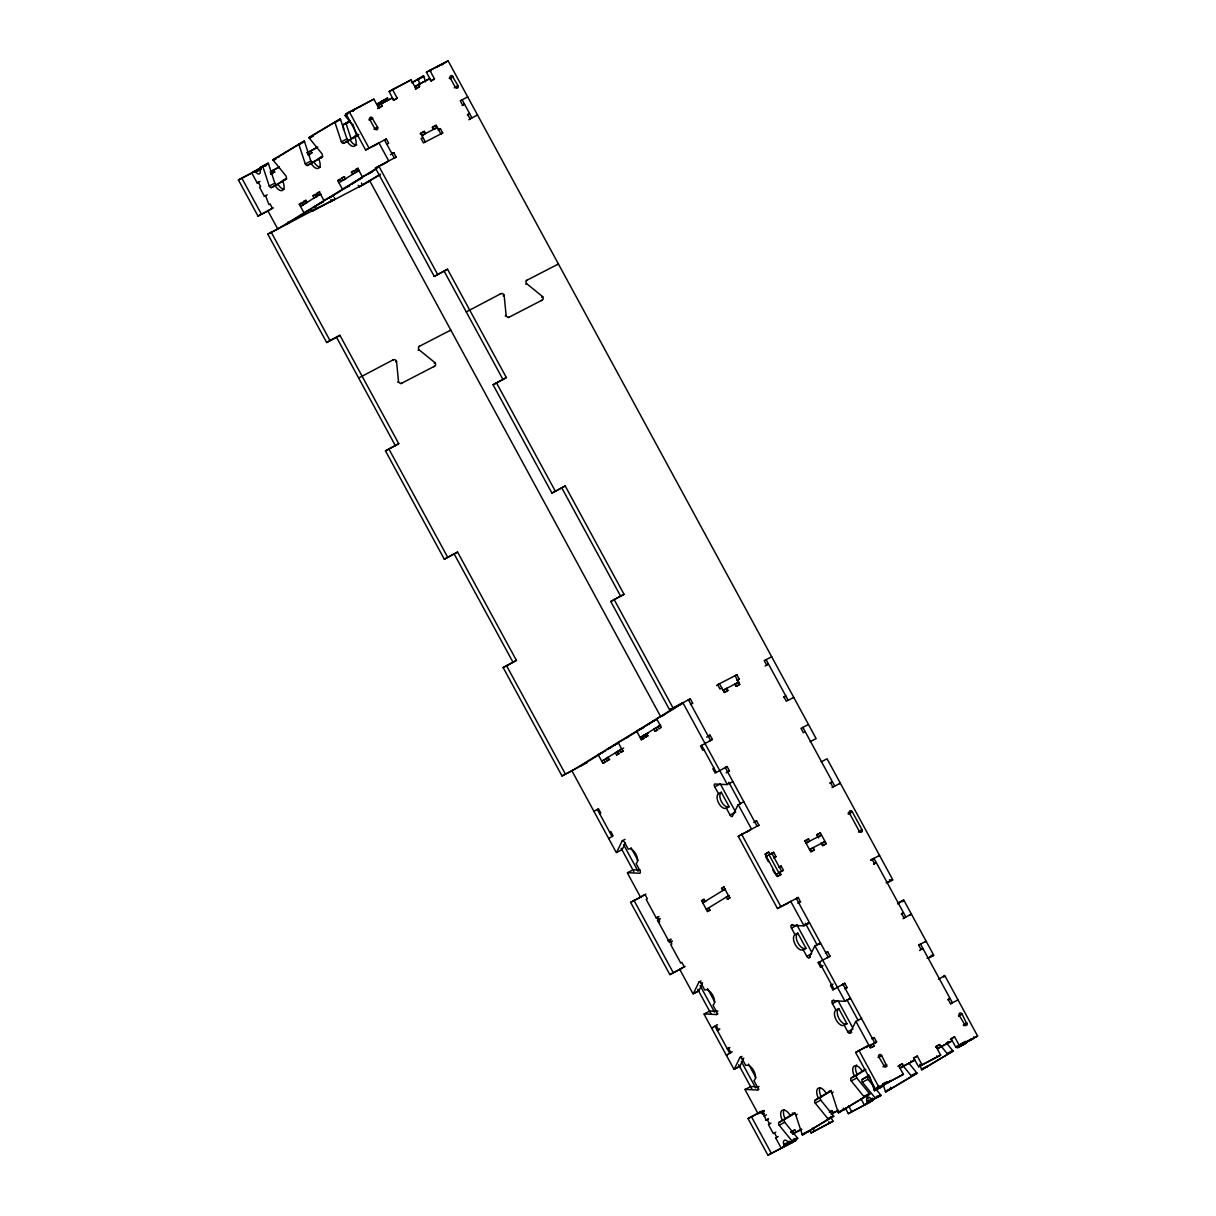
<?xml version="1.0" encoding="UTF-8"?>
<svg xmlns="http://www.w3.org/2000/svg" width="1216" height="1216" viewBox="0 0 1216 1216"><rect width="100%" height="100%" fill="white"/><g stroke="black" fill="none" stroke-linecap="round" stroke-linejoin="round"><path stroke-width="1.5" d="M886.783 1066.037L881.63 1055.549A1.854 1.566 58.4 0 0 879.35 1054.652A1.854 1.566 58.4 0 0 878.834 1056.993L884.822 1067.055A2.113 1.794 58.4 0 0 886.707 1066.174L886.722 1066.189M616.634 852.37L622.242 840.788L625.039 839.344M625.419 842.87L622.212 849.482L616.36 852.659L571.915 770.807L682.86 702.666L727.305 784.502M701.039 980.962L698.942 982.042L693.318 993.639L698.911 990.751L702.073 984.23M739.906 1057.51L734.297 1069.092L739.89 1066.204L743.751 1058.239L742.201 1058.984A2.462 1.292 62.7 0 0 739.906 1057.51L742.003 1056.415M792.786 924.54L791.388 925.254A2.462 1.292 62.7 0 0 791.464 928.097L794.99 934.602A8.634 4.545 62.7 0 0 795.218 944.574A8.634 4.545 62.7 0 0 803.229 949.772L806.755 956.278A2.462 1.292 62.7 0 0 809.05 957.767L814.659 946.17L820.253 943.282L819.903 944.011M897.545 903.898L903.488 900.281L902.774 901.74M833.766 999.993L832.367 1000.707A2.462 1.292 62.7 0 0 832.428 1003.565L835.954 1010.055A8.634 4.545 62.7 0 0 836.198 1020.026A8.634 4.545 62.7 0 0 844.193 1025.225L847.719 1031.73A2.462 1.292 62.7 0 0 850.014 1033.22L855.623 1021.622L861.49 1018.461M938.509 979.351L944.726 975.46L977.603 1036.032L966.355 1042.401A2.462 1.292 62.7 0 1 964.516 1041.595M943.753 977.193L944.452 975.734M645.514 725.891L656.032 719.629L646.699 725.329M351.485 183.996L361.958 177.81L351.546 183.966L354.342 182.522M609.216 748.418L617.622 743.234L607.088 749.482L608.562 748.782M313.09 207.586L323.486 201.461L313.09 207.586L315.886 206.142M268.873 210.474L258.005 216.098L238.397 179.968L260.118 168.416M376.489 144.37L365.621 149.994L346.013 113.863L373.874 99.15L378.586 107.814L382.31 105.898L381.125 103.725L392.312 97.949L393.482 100.122L397.222 98.192L392.51 89.528L411.145 79.891L415.857 88.555L419.581 86.64L418.395 84.466L429.582 78.69L430.753 80.864L434.492 78.934L429.78 70.27L448.096 60.8L816.134 738.614L810.175 741.608M260.817 168.69A2.462 1.292 62.7 0 0 259.586 168.477L251.666 172.794L257.154 182.902L259.95 181.458M254.007 171.365A2.462 1.292 62.7 0 1 255.831 172.155A4.94 2.599 62.7 0 0 259.494 173.766A4.94 2.599 62.7 0 0 260.011 169.586A2.462 1.292 62.7 0 1 260.27 167.504L268.204 163.172A2.462 1.292 62.7 0 1 268.493 163.826L274.846 183.19A2.462 1.292 62.7 0 0 277.126 184.665L286.748 178.767M262.61 166.06A2.462 1.292 62.7 0 1 262.899 166.714L269.253 186.078A2.462 1.292 62.7 0 0 271.533 187.553L275.044 185.394A8.223 4.332 62.7 0 0 282.674 190.35A8.223 4.332 62.7 0 0 282.446 180.85L285.958 178.706A2.462 1.292 62.7 0 0 285.897 175.849L273.296 160.33A2.462 1.292 62.7 0 1 272.916 159.737L304.243 141.041A2.462 1.292 62.7 0 1 304.532 141.694L310.886 161.044A2.462 1.292 62.7 0 0 313.105 162.564M298.65 143.929A2.462 1.292 62.7 0 1 298.938 144.582L305.292 163.932A2.462 1.292 62.7 0 0 307.572 165.422L311.083 163.263A8.223 4.332 62.7 0 0 318.714 168.218A8.223 4.332 62.7 0 0 318.486 158.718L321.997 156.56A2.462 1.292 62.7 0 0 321.936 153.718L309.335 138.198A2.462 1.292 62.7 0 1 308.955 137.606L340.282 118.91A2.462 1.292 62.7 0 1 340.571 119.548L346.925 138.913A2.462 1.292 62.7 0 0 349.205 140.402L358.826 134.49M353.385 125.932L345.374 116.052A2.462 1.292 62.7 0 1 344.994 115.459L347.335 114.03M353.613 110.17L355.954 108.741M257.245 169.906L259.586 168.477M260.27 167.504L268.204 163.172M280.121 155.861L304.243 141.041M340.282 118.91L308.955 137.606M361.532 105.853L359.206 107.282A2.462 1.292 62.7 0 0 358.918 107.586M346.013 113.863L373.874 99.15M393.65 100.35L389.181 91.565L392.51 89.528M389.181 91.565L411.145 79.891M434.492 78.934L431.163 80.986L426.451 72.306L429.78 70.27M343.505 129.55A4.94 2.599 62.7 0 0 343.246 126.586A2.462 1.292 62.7 0 1 343.505 124.503L350.041 120.901M377.066 103.892L387.478 98.04A2.462 1.292 62.7 0 1 387.767 98.694L382.174 101.582A2.462 1.292 62.7 0 0 381.885 100.928M411.494 82.749L423.518 75.894A2.462 1.292 62.7 0 1 423.806 76.547L425.539 81.822M439.189 65.74L436.848 67.169A2.462 1.292 62.7 0 0 436.559 67.473M377.826 103.968L387.478 98.04M413.866 81.837L423.518 75.894M448.096 60.8L442.426 64.281A2.462 1.292 62.7 0 0 442.016 65.071M270.18 171.882L279.102 166.942M377.583 108.665L378.982 107.935L377.796 105.762L381.125 103.725M377.796 105.762L392.312 97.949M257.154 182.902L258.263 182.233L260.619 186.565L259.51 187.249L264.404 196.278L267.201 194.834M270.666 174.405L274.694 172.003L273.509 169.83M378.982 107.935L382.31 105.898M308.119 153.839L307.45 152.623L317.771 146.969M415.31 89.163L416.252 88.677L415.066 86.518L418.395 84.466M393.893 100.229L397.222 98.192M419.262 84.345L429.582 78.69M308.165 155.025L311.965 152.745L310.779 150.571M416.252 88.677L419.581 86.64M368.934 119.943L369.71 118.089A2.113 1.794 58.4 0 1 371.625 117.222L377.614 127.285A1.854 1.566 58.4 0 1 377.097 129.626A1.854 1.566 58.4 0 1 374.817 128.729L369.77 119.426M369.649 119.776L372.567 117.982M369.755 120.065L372.719 118.256L369.922 119.7M334.689 121.798A2.462 1.292 62.7 0 1 334.978 122.436L341.331 141.801A2.462 1.292 62.7 0 0 343.611 143.29L357.322 135.143A8.223 4.332 62.7 0 1 357.595 135.675M347.122 141.132A8.223 4.332 62.7 0 0 354.753 146.072A8.223 4.332 62.7 0 0 354.525 136.587L358.036 134.429M449.373 78.386L450.148 76.532A2.113 1.794 58.4 0 1 452.063 75.666L458.052 85.728A1.854 1.566 58.4 0 1 457.535 88.069A1.854 1.566 58.4 0 1 455.255 87.172L450.209 77.87M275.044 185.394L285.243 179.406L282.446 180.85M311.083 163.263L321.282 157.274A8.223 4.332 62.7 0 1 321.556 157.806M453.006 76.426L449.403 78.113M322.787 156.621L307.572 165.422M449.829 78.736L453.158 76.699L450.361 78.143M264.404 196.278L265.514 195.594L268.918 204.577L270.028 203.893L272.384 208.24L267.946 210.961L277.75 229.018L379.422 166.562M373.981 129.23L377.614 127.285L374.65 129.094M454.222 87.81L458.052 85.728L455.346 87.385M258.005 216.098L273.296 207.875M365.621 149.994L386.338 138.958L388.694 143.29L386.84 144.248M374.452 145.54L378.89 142.804L388.694 160.862L382.523 164.662M384.119 140.326L386.338 138.958M309.244 210.398L311.463 209.046L304 212.891L299.303 204.227L301.522 202.859L302.693 205.033M307.344 202.449L304.547 203.893L303.362 201.719L305.581 200.366L306.766 202.525M316.023 197.114L316.95 196.536L314.154 197.98L312.983 195.822L315.202 194.454L316.373 196.627M321.024 194.043L318.227 195.487L317.057 193.314L319.276 191.961L323.973 200.625L333.655 195.411L331.786 196.369M347.7 186.778L349.919 185.41L342.471 189.27L337.759 180.591L339.978 179.238L341.149 181.397M345.8 178.813L343.003 180.257L341.833 178.098L344.052 176.73L345.222 178.904M352.625 174.359L351.439 172.186L353.658 170.833L354.844 172.991M359.48 170.422L356.683 171.866L355.513 169.693L357.732 168.325L362.444 177.004L372.111 171.79L370.242 172.748M462.262 105.503L464.482 104.135L462.612 105.108L460.256 100.776L467.719 96.915M320.446 194.119L300.474 206.386L303.453 204.85M338.93 182.765L358.902 170.498M421.025 133.395L424.354 131.343L425.524 133.517L422.195 135.554L421.025 133.395L420.082 133.882M432.349 127.543L436.149 125.248L440.876 133.912M390.473 154.721L393.802 152.684L396.142 157.016L393.923 158.384M434.386 129.23L437.334 127.406L421.815 135.432M573.04 770.23L561.974 775.945L503.15 667.584L516.42 660.41L457.581 552.049L444.311 559.223L385.472 450.862L398.742 443.688L339.918 335.327L326.648 342.517L267.809 234.156L318.835 207.358L312.512 211.052L311.63 209.426M682.252 703.304L669.59 709.84L610.766 601.479L624.036 594.305L565.197 485.944L551.927 493.118L493.088 384.758L506.358 377.583L447.534 269.222L434.264 276.412L375.425 168.051L396.142 157.016M438.155 129.99L440.374 128.622L442.715 132.954L440.496 134.322M286.429 224.23L309.594 210.003M329.566 197.737L348.065 186.382M368.022 174.116L376.626 168.826M286.307 224.489L288.526 223.121L287.949 222.042M467.354 114.897L469.574 113.529L467.704 114.502L470.06 118.834L477.523 114.973M329.931 202.069L369.907 181.078L660.455 716.224M312.512 211.052L335.099 199.059L334.218 197.433M358.234 185.349L359.115 186.975L380.243 174.192M468.844 119.761L471.93 117.861L462.126 99.803M380.471 174.587L359.115 186.975M326.648 342.517L339.918 335.327M434.264 276.412L447.534 269.222M358.644 378.009L393.315 359.769A2.462 2.098 58.4 0 1 396.522 361.35L398.514 381.611A2.462 2.098 58.4 0 0 401.721 383.192L434.583 366.198A2.462 2.098 58.4 0 0 435.054 362.733L418.988 349.737A2.462 2.098 58.4 0 1 419.459 346.271L450.802 330.083L449.966 330.585M466.26 311.904L500.931 293.664A2.462 2.098 58.4 0 1 504.138 295.245L506.13 315.506A2.462 2.098 58.4 0 0 509.337 317.072L542.199 300.094A2.462 2.098 58.4 0 0 542.67 296.628L526.604 283.632A2.462 2.098 58.4 0 1 527.075 280.166L558.418 263.978L557.582 264.48M392.479 360.286L393.315 359.769M500.095 294.181L500.931 293.664M418.623 346.788L419.459 346.271M526.239 280.683L527.075 280.166M395.686 361.866L396.522 361.35M503.105 295.883L504.138 295.245M418.152 350.254L418.988 349.737M525.768 284.149L526.604 283.632M397.678 382.128L398.514 381.611M505.294 316.023L506.13 315.506M400.885 383.694L401.721 383.192M434.218 363.234L435.054 362.733M508.501 317.589L509.337 317.072M541.637 297.266L542.67 296.628M433.762 366.715L434.583 366.198M541.378 300.61L542.199 300.094M385.472 450.862L398.742 443.688M493.088 384.758L506.358 377.583M444.311 559.223L457.581 552.049M551.927 493.118L565.197 485.944M503.15 667.584L516.42 660.41M610.766 601.479L624.036 594.305M561.974 775.945L587.267 762.554M669.59 709.84L690.323 698.805L692.664 703.152L690.445 704.505M580.838 765.882L602.224 752.75M625.282 738.583L642.23 728.171M662.203 715.905L683.529 702.802M641.866 728.566L644.085 727.198L636.637 731.059L641.349 739.723L644.146 738.279M688.104 700.173L690.323 698.805M716.558 685.55L719.507 683.726L724.204 692.406L727.928 690.475L726.758 688.317L723.429 690.354L724.599 692.527L727.928 690.475M734.677 676.111L736.896 674.743L739.237 679.09L737.018 680.443M621.68 748.919L601.707 761.186L604.686 759.65M660.136 725.298L640.163 737.565L647.626 733.704L645.407 735.072M617.257 751.898L618.351 751.23M655.713 728.278L656.64 727.715L653.843 729.159L655.029 731.318L657.826 729.874M605.629 750.834L598.181 754.68L602.878 763.344L605.097 761.991L603.926 759.818M608.562 757.234L605.781 758.678L606.951 760.851L609.17 759.483L607.985 757.325M618.184 751.336L615.387 752.78L616.573 754.938L618.777 753.586L617.606 751.412M623.656 748.114L619.461 750.287L620.631 752.446L622.85 751.078L618.138 742.414L624.112 739.328M641.349 739.723L643.568 738.355L642.382 736.197L647.976 733.309M647.034 733.613L644.237 735.057L645.407 737.23L647.626 735.862L646.456 733.704M655.029 731.318L657.248 729.965L656.062 727.791M735.619 684.03L738.568 682.206L723.049 690.232M765.122 666.034L768.451 663.997L766.582 664.954L764.241 660.622L771.689 656.777M737.854 683.012L738.963 682.328M735.042 675.701L739.738 684.38L736.41 686.432L734.829 683.529M706.694 737.154L710.022 735.118L712.378 739.45L709.05 741.486M593.986 811.452L598.424 808.716L600.765 813.048L599.655 813.732M783.59 697.33L785.81 695.962L783.94 696.92L786.296 701.252L793.744 697.406M703.958 749.679L702.848 750.363L700.492 746.016L712.378 739.45M609.657 832.154L610.766 831.47L613.122 835.802L608.684 838.538M713.959 768.102L712.85 768.77L715.19 773.118L727.092 766.536L729.448 770.868L726.119 772.92M724.873 767.904L727.092 766.536M753.707 822.502L756.61 820.891L758.951 825.223L757.294 826.257M680.717 968.985L669.849 974.609L630.618 902.363L645.909 894.14M788.333 902.88L777.465 908.504L738.234 836.258L758.951 825.223M747.065 831.805L751.503 829.084L738.234 804.627M829.692 783.21L832.382 781.751L830.513 782.709L832.869 787.041L832.048 787.558M839.496 783.697L840.332 783.195L832.869 787.041M640.239 870.139L633.232 869.79L627.289 872.784L640.558 897.226L644.997 894.505L647.353 898.837L646.243 899.521L656.245 917.943L657.354 917.259L659.71 921.591L658.601 922.275M660.03 918.87L657.81 920.223L658.996 922.397M768.36 861.688L765.685 856.763L769.941 854.24L768.755 852.082L765.426 854.118L766.612 856.292M771.446 853.678L773.665 852.325L776.021 856.657L773.802 858.01M710.281 910.07L707.484 911.514L701.602 900.676L703.821 899.308L705.006 901.482M725.542 889.124L722.745 890.568L721.574 888.41L723.794 887.042L729.676 897.879L727.457 899.232L726.286 897.074L729.083 895.63M724.964 889.215L702.787 902.834L705.766 901.299M848.19 813.93L852.234 811.726L862.053 829.783A1.854 1.566 58.4 0 1 861.536 832.124A1.854 1.566 58.4 0 1 859.256 831.227L849.452 813.17A1.854 1.566 58.4 0 1 849.954 810.814A1.854 1.566 58.4 0 1 852.234 811.726L848.905 813.762A1.854 1.566 58.4 0 0 848.206 813.002M808.534 838.934L805.205 840.97L806.375 843.144L809.704 841.092L808.534 838.934L804.81 840.849L810.692 851.686L814.416 849.771L813.246 847.598L809.917 849.65L811.087 851.808L814.416 849.771M821.21 842.612L822.898 845.713L826.226 843.661L820.329 832.838L817 834.875L818.687 837.976M818.566 836.806L821.53 834.997L805.995 843.007M728.506 895.706L706.314 909.34L709.293 907.805M778.894 867.403L781.113 866.05L783.469 870.382L778.818 872.784L769.014 854.726L773.665 852.325M707.484 911.514L709.703 910.146L708.533 907.972M822.092 843.311L825.056 841.487L809.522 849.513M668.405 940.333L669.514 939.649L671.87 943.981L670.761 944.665L680.762 963.087L681.872 962.403L684.213 966.735L679.774 969.471L693.059 993.913L698.653 991.025M671.019 939.086L667.873 940.941L670.67 939.497M775.489 874.836L779.745 872.298L780.915 874.471L777.586 876.508L776.416 874.35M672.19 941.26L669.97 942.613L668.8 940.454M858.42 831.744L862.053 829.783L858.724 831.835M669.849 974.609L685.125 966.386M777.465 908.504L798.182 897.469L800.538 901.801L797.833 903.275M786.281 904.05L790.719 901.314L804.004 925.771L809.598 922.883M795.887 898.867L798.182 897.469M871.264 859.788L879.548 855.426L878.514 856.064M871.006 860.138L873.954 858.314L905.829 917.016L903.047 918.718M873.62 864.12L876.31 862.646L874.228 863.922M825.482 953.192L827.701 951.824L830.042 956.156L827.822 957.524M717.486 1024.708L711.649 1028.158L713.047 1027.444M823.019 965.671L820.511 967.07L818.155 962.738L830.042 956.156M827.351 957.63L828.187 957.129L796.313 898.426M901.254 914.037L903.473 912.684L901.618 913.642L903.959 917.974L911.422 914.128L910.313 914.812M719.842 1029.055L717.334 1030.454L719.431 1029.374M820.511 967.07L821.621 966.386M834.617 988.927L832.869 989.824L830.513 985.492L831.622 984.808M732.199 1051.81L726.362 1055.245L727.761 1054.53M832.869 989.824L844.755 983.258L847.111 987.59L844.892 988.942M842.065 984.732L844.755 983.258M918.597 945.288L920.542 944.102L952.402 1002.79L950.745 1003.823M925.3 941.731L926.121 941.214L918.673 945.06L921.029 949.392L922.883 948.434L919.554 950.486M872.054 1038.981L874.274 1037.613L876.63 1041.945L873.301 1043.997M794.884 1138.86L795.766 1140.486L792.437 1142.523L767.904 1155.2L748.007 1118.553L761.277 1111.378L762.736 1114.069L764.362 1113.233M855.623 1052.448L868.893 1045.274L855.623 1052.448L875.52 1089.095L903.382 1074.382L898.67 1065.702L902.394 1063.787L903.579 1065.946L900.25 1067.998L899.065 1065.824L902.394 1063.787M761.277 1111.378L756.078 1114.388M759.331 1113.263L764.058 1110.497M866.4 1047.493L867.51 1046.824M868.346 1046.307L876.63 1041.945M764.165 1110.664L761.946 1112.017L762.66 1114.434M873.65 1043.586L874.76 1042.902L842.886 984.215M947.826 999.826L950.046 998.458L948.191 999.43L950.547 1003.762L957.995 999.902L957.159 1000.418M871.857 1047.402L874.076 1046.034L872.89 1043.875L869.577 1045.912L870.458 1047.538M767.813 1119.313L766.065 1120.21L762.66 1111.226M766.065 1120.21L768.573 1118.811M770.929 1123.143L768.421 1124.542L773.315 1133.57L775.823 1132.172M877.998 1057.51L881.63 1055.549L878.712 1057.342M794.793 1113.218L784.67 1119.45A2.462 1.292 62.7 0 0 784.73 1122.292L797.331 1137.811A2.462 1.292 62.7 0 1 797.711 1138.404L792.118 1141.292A2.462 1.292 62.7 0 0 791.738 1140.699L779.137 1125.18A2.462 1.292 62.7 0 1 779.076 1122.338L794.899 1112.746M831.318 1090.782L820.709 1097.303A2.462 1.292 62.7 0 0 820.77 1100.161L833.37 1115.68A2.462 1.292 62.7 0 1 833.75 1116.273L828.157 1119.161A2.462 1.292 62.7 0 0 827.777 1118.568L815.176 1103.049A2.462 1.292 62.7 0 1 815.115 1100.191L831.288 1090.433M865.898 1069.548L856.748 1075.172A2.462 1.292 62.7 0 0 856.809 1078.014L869.41 1093.534A2.462 1.292 62.7 0 1 869.79 1094.126L864.196 1097.014A2.462 1.292 62.7 0 0 863.816 1096.422L851.215 1080.902A2.462 1.292 62.7 0 1 851.154 1078.06L865.169 1069.457M958.436 1015.953L962.069 1013.992L967.176 1024.632A2.113 1.794 58.4 0 1 965.261 1025.483L959.272 1015.436A1.854 1.566 58.4 0 1 959.789 1013.095A1.854 1.566 58.4 0 1 962.069 1013.992L958.74 1016.044M875.839 1088.989L880.566 1094.81A2.462 1.292 62.7 0 1 880.946 1095.403L875.353 1098.291A2.462 1.292 62.7 0 0 874.973 1097.698L862.372 1082.179A2.462 1.292 62.7 0 1 862.311 1079.337L869.03 1075.202M883.47 1066.447L886.525 1064.578L883.728 1066.022M883.044 1066.797L886.677 1064.851M862.311 1079.337L868.726 1075.932M789.534 1142.447A2.462 1.292 62.7 0 1 789.093 1143.694L781.158 1148.026L775.671 1137.902L776.781 1137.234L774.425 1132.886M963.346 1024.982L966.963 1023.021L963.482 1025.24M963.938 1025.757L967.115 1023.294M790.993 1132.172L794.778 1129.892L795.963 1132.05L792.634 1134.102L801.709 1129.406M913.976 1058.118L917.305 1056.081L922.017 1064.745L918.688 1066.797L913.748 1058.239M829.829 1112.002L832.048 1110.634L833.234 1112.792L831.014 1114.16M936.335 1046.566L939.664 1044.529L940.85 1046.687L937.521 1048.739L935.636 1046.93M900.25 1067.998L914.751 1060.17L913.581 1058.011L917.305 1056.081M951.246 1038.874L954.575 1036.822L959.287 1045.486L955.958 1047.538L951.246 1038.874L950.319 1039.346M937.521 1048.739L952.022 1040.911L950.851 1038.753L954.575 1036.822M767.904 1155.2L795.766 1140.486M875.52 1089.095L903.382 1074.382M783.499 1146.582A2.462 1.292 62.7 0 0 783.773 1144.499A4.94 2.599 62.7 0 1 784.29 1140.319A4.94 2.599 62.7 0 1 787.953 1141.93A2.462 1.292 62.7 0 0 789.777 1142.736L792.118 1141.292M793.501 1113.476A2.462 1.292 62.7 0 1 795.781 1114.95L802.134 1134.315A2.462 1.292 62.7 0 0 802.423 1134.969L828.157 1119.161M829.54 1091.33A2.462 1.292 62.7 0 1 831.82 1092.819L838.174 1112.184A2.462 1.292 62.7 0 0 838.462 1112.822L864.196 1097.014M869.85 1076.738L874.213 1090.038A2.462 1.292 62.7 0 0 874.502 1090.691L882.421 1086.359A2.462 1.292 62.7 0 0 882.694 1084.277L882.345 1084.459M882.01 1085.25A2.462 1.292 62.7 0 0 883.12 1085.402L885.461 1083.958L884.762 1082.696M789.093 1143.694L786.752 1145.138L786.068 1143.876M789.777 1142.736L797.711 1138.404M802.423 1134.969L833.75 1116.273M838.462 1112.822L869.79 1094.126M874.502 1090.691L882.421 1086.359M883.12 1085.402L890.705 1080.446M809.75 1130.454L811.072 1132.902L833.036 1121.228L830.604 1116.759M811.072 1132.902L833.036 1121.228M918.688 1066.797L940.652 1055.123L935.94 1046.444L939.664 1044.529M845.47 1108.354L848.342 1113.643L869.987 1102.137L869.303 1100.86M866.734 1103.581A2.462 1.292 62.7 0 0 866.993 1101.498L872.586 1098.61A2.462 1.292 62.7 0 1 872.328 1100.693L864.394 1105.025L860.974 1098.702M866.993 1101.498A4.94 2.599 62.7 0 1 867.525 1097.318A4.94 2.599 62.7 0 1 871.188 1098.93A2.462 1.292 62.7 0 0 873.012 1099.72L875.353 1098.291M882.983 1084.049L885.37 1091.314A2.462 1.292 62.7 0 0 885.658 1091.968L916.986 1073.272A2.462 1.292 62.7 0 0 916.606 1072.679L908.732 1062.966M919.813 1064.334L921.409 1069.183A2.462 1.292 62.7 0 0 921.698 1069.822L953.025 1051.126A2.462 1.292 62.7 0 0 952.645 1050.533L946.337 1042.781M957.038 1045.836L957.448 1047.037A2.462 1.292 62.7 0 0 957.737 1047.69L965.656 1043.358A2.462 1.292 62.7 0 0 965.975 1041.443M966.355 1042.401L968.346 1040.334M872.328 1100.693L848.342 1113.643M873.012 1099.72L880.946 1095.403M885.658 1091.968L916.986 1073.272M921.698 1069.822L953.025 1051.126M957.737 1047.69L965.656 1043.358M426.451 72.306L444.767 62.852M344.994 115.459L347.791 114.015M334.978 122.436L340.571 119.548M419.946 84.725L418.213 79.435L423.806 76.547M309.335 138.198L313.53 136.025M298.938 144.582L304.532 141.694M272.916 159.737L278.51 156.849A2.462 1.292 62.7 0 0 278.89 157.442M415.066 86.518L418.562 84.71M273.296 160.33L276.093 158.886M343.505 124.503L349.098 121.615A2.462 1.292 62.7 0 0 348.703 122.269M262.899 166.714L268.493 163.826M351.333 139.551L346.134 123.713L350.33 121.539M264.723 166.045L266.258 165.254M238.397 179.968L255.269 171.258M256.789 170.468L261.394 168.097M255.831 172.155L261.425 169.267M270.879 171.517L276.473 168.629M277.172 168.264L279.27 167.185M307.45 152.623L311.646 150.45M312.345 150.1L316.54 147.926M274.694 172.003L270.666 173.386M308.226 154.675L311.965 152.745M341.331 141.801L346.925 138.913M354.525 136.587L357.322 135.143M343.611 143.29L349.205 140.402M305.292 163.932L310.886 161.044M318.486 158.718L321.282 157.274M269.253 186.078L274.846 183.19M271.533 187.553L277.126 184.665M424.354 131.343L420.614 133.274L425.342 141.938M436.149 125.248L432.425 127.178L433.595 129.337M355.513 169.693L358.31 168.249M351.439 172.186L354.236 170.742M422.195 135.554L423.715 134.778M341.833 178.098L344.63 176.654M337.759 180.591L340.556 179.147M391.932 153.642L393.802 152.684M422.97 137.606L421.116 138.563L423.472 142.91L442.715 132.954M438.505 129.58L440.374 128.622M317.057 193.314L319.838 191.87M312.983 195.822L317.178 193.648M303.362 201.719L306.158 200.275M299.303 204.227L302.1 202.783M375.425 168.051L386.49 162.336M358.948 179.421L361.745 177.977M320.492 203.042L323.258 201.537M335.099 199.059L315.841 209.015L314.959 207.389M267.809 234.156L278.874 228.441M736.896 674.743L717.638 684.699L719.994 689.031L721.848 688.074M664.058 714.932L656.61 718.793L661.306 727.457L659.087 728.825L657.917 726.651L660.714 725.207M653.114 721.21L655.91 719.766M690.81 704.11L692.664 703.152M737.382 680.048L739.237 679.09M625.951 738.158L627.821 737.2M614.658 744.83L617.454 743.386M607.255 749.375L610.052 747.931M739.738 684.38L735.999 686.31L734.829 684.137M645.407 737.23L648.204 735.786M620.631 752.446L623.428 751.002M616.573 754.938L619.354 753.494M606.951 760.851L609.748 759.407M602.878 763.344L605.674 761.9M708.168 736.075L710.022 735.118M808.458 724.493L801.01 728.354L803.366 732.686L805.22 731.713M727.578 771.826L729.448 770.868M714.765 786.843L720.358 783.955L735.65 812.121L730.056 815.009L726.332 808.154A8.223 4.332 62.7 0 1 718.717 803.198A8.223 4.332 62.7 0 1 718.489 793.698L714.765 786.843A2.462 1.292 62.7 0 1 714.689 784.001L726.94 784.609L732.898 781.614M718.489 793.698L721.286 792.254L729.129 806.71L726.332 808.154M743.812 801.739L737.96 804.916L732.351 816.498A2.462 1.292 62.7 0 1 730.056 815.009M821.195 761.915L827.047 758.738L892.833 879.882L887.239 882.77M754.741 821.864L756.61 820.891M738.234 836.258L749.102 830.65M630.618 902.363L636.059 899.551M637.138 898.989L641.486 896.754M768.755 852.082L765.031 853.997L777.191 876.402L780.915 874.471M820.329 832.838L816.605 834.754L817.79 836.927M656.245 917.943L659.042 916.499M774.151 857.614L776.021 856.657M659.908 918.825L657.415 920.102L669.575 942.506L672.068 941.214M721.574 888.41L724.371 886.966M701.602 900.676L704.398 899.232M779.258 867.008L781.113 866.05M826.226 843.661L822.487 845.591L821.317 843.433M727.457 899.232L730.254 897.788M870.914 860.32L873.894 858.678M798.669 902.758L800.538 901.801M791.464 928.097L797.058 925.209A2.462 1.292 62.7 0 1 796.845 924.783M794.99 934.602L797.787 933.158L806.026 948.328L803.229 949.772M698.942 982.042A2.462 1.292 62.7 0 1 701.222 983.531L702.62 982.817M820.511 943.008L814.933 945.896L844.968 1001.224L850.562 998.336M898.153 902.88L903.746 899.992L933.797 955.335L928.203 958.223M806.755 956.278L811.65 953.754M809.05 957.767L810.434 957.038M825.831 952.797L827.701 951.824M704.353 1013.931L716.589 1014.554A2.462 1.292 62.7 0 0 716.528 1011.712L717.926 1010.982M716.589 1014.554L717.987 1013.825M818.155 962.738L820.253 961.658M830.513 985.492L833.021 984.094M729.843 1047.462L727.335 1048.876L728.445 1048.192L730.801 1052.524M845.242 988.547L847.111 987.59M832.428 1003.565L838.022 1000.677L852.355 1027.079M835.954 1010.055L838.751 1008.611L846.99 1023.781L844.193 1025.225M739.617 1066.493L734.023 1069.381L703.973 1014.038L709.931 1011.043L716.817 1011.393M847.719 1031.73L852.963 1029.025M850.014 1033.22L851.762 1032.308M745.317 1089.384L757.553 1090.007A2.462 1.292 62.7 0 0 757.492 1087.165L758.89 1086.435M757.553 1090.007L758.951 1089.293M872.404 1038.57L874.274 1037.613M868.923 1046.353L870.96 1045.198M874.076 1046.034L870.352 1047.964L855.897 1021.349M748.007 1118.553L755.455 1114.707M760.669 1112.686L764.286 1110.816M763.906 1116.242L766.414 1114.829M851.154 1078.06L856.748 1075.172M851.215 1080.902L856.809 1078.014M815.115 1100.191L820.709 1097.303M831.82 1092.819L833.218 1092.105M815.176 1103.049L820.77 1100.161M779.076 1122.338L784.67 1119.45M795.781 1114.95L797.179 1114.236M779.137 1125.18L784.73 1122.292M862.372 1082.179L867.966 1079.291A2.462 1.292 62.7 0 1 867.905 1076.449M897.91 1066.432L899.065 1065.824M903.579 1065.946L914.751 1060.17M940.85 1046.687L952.022 1040.911M775.671 1137.902L778.179 1136.504M883.378 1083.517L884.777 1082.787M885.826 1082.255L886.874 1081.708A2.462 1.292 62.7 0 0 888.698 1082.514M877.45 1086.982L878.499 1086.45M960.686 1043.982L960.336 1044.164A2.462 1.292 62.7 0 1 960.078 1046.246M961.385 1043.617L963.133 1042.72M963.832 1042.355L965.58 1041.458M794.778 1129.892L791.054 1131.807L791.57 1132.765M829.251 1112.078L832.048 1110.634M922.017 1064.745L940.652 1055.123M959.287 1045.486L977.603 1036.032M955.958 1047.538L974.274 1038.069L973.59 1036.807M874.213 1090.038L879.791 1087.15L879.396 1085.949M957.448 1047.037L963.026 1044.149L962.631 1042.948M863.816 1096.422L869.41 1093.534M941.534 1046.626L947.051 1053.421L952.645 1050.533M795.963 1132.05L801.542 1129.162M833.234 1112.792L838.113 1110.269M832.702 1113.4L838.28 1110.512M838.174 1112.184L843.068 1109.646M843.402 1109.478L843.357 1108.08M921.409 1069.183L923.157 1068.271M923.506 1068.089L925.589 1067.01M925.938 1066.827L926.987 1066.295A2.462 1.292 62.7 0 0 927.276 1066.934M827.777 1118.568L833.37 1115.68M903.138 1065.854L911.012 1075.567L916.606 1072.679M802.134 1134.315L805.281 1132.689M805.63 1132.506L807.728 1131.427A2.462 1.292 62.7 0 0 808.017 1132.081M885.37 1091.314L887.467 1090.235M888.166 1089.87L890.948 1088.426L890.553 1087.21M787.953 1141.93L789.351 1141.201M871.188 1098.93L872.586 1098.2M783.773 1144.499L788.652 1141.976M791.738 1140.699L797.331 1137.811M874.973 1097.698L880.566 1094.81M646.167 725.602L645.514 725.906M889.398 879.837L892.453 879.989L886.099 882.831M627.654 872.678L639.89 873.286A2.462 1.292 62.7 0 0 639.829 870.443L636.09 863.588A8.223 4.332 62.7 0 0 635.877 854.088A8.223 4.332 62.7 0 0 628.246 849.133L624.522 842.278A2.462 1.292 62.7 0 0 622.242 840.788M807.698 922.914L809.233 922.99L803.639 925.878L791.388 925.254M931.137 955.32L933.432 955.442L927.078 958.284M849.437 998.397L850.197 998.442L844.603 1001.33L832.367 1000.707M758.556 1086.891L750.91 1086.496L744.952 1089.49L758.222 1113.947M867.966 1079.291L873.483 1086.086M766.095 659.665L788.166 700.294M802.864 727.381L834.738 786.083M872.1 859.286L874.456 863.618M947.887 1041.474L948.693 1042.963M432.82 127.3L434.006 129.458M936.654 1055.944L937.323 1057.16M910.769 1060.99L911.422 1062.222M899.612 1075.613L900.053 1076.418M384.484 139.916L394.288 157.974M688.454 699.778L710.524 740.407M725.222 767.494L757.097 826.196M771.795 853.282L781.614 871.34M728.779 782.207L740.544 803.898M805.296 923.157L817.076 944.832M847.354 1000.601L858.222 1020.604M772.814 869.911L774.592 873.194M444.205 271.274L503.029 379.635M561.868 487.996L620.707 596.342M701.602 745.347L716.3 772.434M819.265 962.054L833.978 989.14M797.058 925.209L811.391 951.626M349.342 111.826L368.95 147.942M378.754 165.999L437.593 274.36M496.417 382.721L555.256 491.082M614.095 599.442L672.919 707.788M741.562 834.206L780.794 906.452M858.952 1050.411L878.849 1087.043M867.586 1097.714L868.27 1098.975M361.426 183.038L362.444 184.938M848.57 1105.906L851.671 1111.591M307.055 152.502L307.648 153.581M330.889 199.485L331.77 201.111M828.826 1121.638L829.707 1123.265M812.85 1128.007L814.401 1130.85M270.56 172.55L271.366 174.04M791.449 1131.929L791.89 1132.75M791.768 1141.307L792.437 1142.523M631.043 847.689L638.02 860.533M707.545 988.593L714.962 1002.242M748.524 1064.046L755.926 1077.695M701.222 983.531L704.748 990.037A8.634 4.545 62.7 0 1 712.758 995.235A8.634 4.545 62.7 0 1 712.986 1005.206L716.528 1011.712M742.201 1058.984L745.727 1065.49A8.634 4.545 62.7 0 1 753.722 1070.688A8.634 4.545 62.7 0 1 753.966 1080.659L757.492 1087.165M623.58 844.603L638.066 871.294M700.112 985.538L714.598 1012.229M741.243 1061.325L755.744 1088.001M621.163 848.312L633.84 871.659M697.68 989.262L711.269 1014.266M738.659 1064.73L751.838 1089.004M716.087 1025.438L718.443 1029.77M767.174 1119.526L769.53 1123.858M597.314 809.4L612.013 836.486M714.978 1026.122L729.691 1053.208M336.589 337.379L395.413 445.74M454.252 554.101L513.091 662.446M241.726 177.931L261.334 214.046M271.138 232.104L329.977 340.465M388.801 448.826L447.64 557.186M506.479 665.547L565.303 773.908M633.946 900.326L673.178 972.557M751.336 1116.516L771.233 1153.148M352.883 124.351L356.926 136.663M963.315 1044.802A2.462 1.292 62.7 0 1 963.026 1044.149M947.051 1053.421A2.462 1.292 62.7 0 1 947.431 1054.014M911.012 1075.567A2.462 1.292 62.7 0 1 911.392 1076.16M891.252 1089.08A2.462 1.292 62.7 0 1 890.948 1088.426M878.606 1096.832A2.462 1.292 62.7 0 1 876.888 1096.163M971.934 1039.513A2.462 1.292 62.7 0 1 970.444 1039.072M868.437 1075.841A8.634 4.545 62.7 0 1 868.148 1075.278M342.821 125.461A2.462 1.292 62.7 0 1 343.566 125.43M430.57 71.03A2.462 1.292 62.7 0 1 431.072 70.923M417.924 78.782A2.462 1.292 62.7 0 1 418.213 79.435M345.846 123.059A2.462 1.292 62.7 0 1 346.134 123.713M729.129 806.71A8.223 4.332 62.7 0 1 721.514 801.754A8.223 4.332 62.7 0 1 721.286 792.254M877.222 1087.666A2.462 1.292 62.7 0 1 876.842 1089.247M880.095 1087.803A2.462 1.292 62.7 0 1 879.791 1087.15M854.483 1076.008A8.634 4.545 62.7 0 1 854.24 1066.037A8.634 4.545 62.7 0 1 862.25 1071.235L865.047 1069.791A8.634 4.545 62.7 0 0 864.728 1069.244M844.056 1109.934A2.462 1.292 62.7 0 1 843.752 1109.296M818.444 1098.154A8.634 4.545 62.7 0 1 818.216 1088.183A8.634 4.545 62.7 0 1 826.211 1093.382L829.008 1091.938A8.634 4.545 62.7 0 0 828.689 1091.39M782.405 1120.286A8.634 4.545 62.7 0 1 782.177 1110.314A8.634 4.545 62.7 0 1 790.172 1115.513L792.969 1114.069A8.634 4.545 62.7 0 0 792.33 1112.99M795.37 1139.848A2.462 1.292 62.7 0 1 793.546 1139.042M785.202 1118.842A8.634 4.545 62.7 0 1 784.122 1109.722M821.241 1096.71A8.634 4.545 62.7 0 1 820.162 1087.59M857.28 1074.564A8.634 4.545 62.7 0 1 856.642 1064.897M846.99 1023.781A8.634 4.545 62.7 0 1 838.994 1018.582A8.634 4.545 62.7 0 1 838.751 1008.611M806.026 948.328A8.634 4.545 62.7 0 1 798.015 943.13A8.634 4.545 62.7 0 1 797.787 933.158M353.172 111.249A2.462 1.292 62.7 0 1 353.233 110.702M352.929 111.142A2.462 1.292 62.7 0 1 353.202 111.036M265.453 166.014A2.462 1.292 62.7 0 1 265.863 164.616M284.058 189.255A8.223 4.332 62.7 0 1 277.841 183.95M320.446 167.109A8.223 4.332 62.7 0 1 313.88 161.819M356.805 144.932A8.223 4.332 62.7 0 1 349.919 139.688"/></g></svg>
